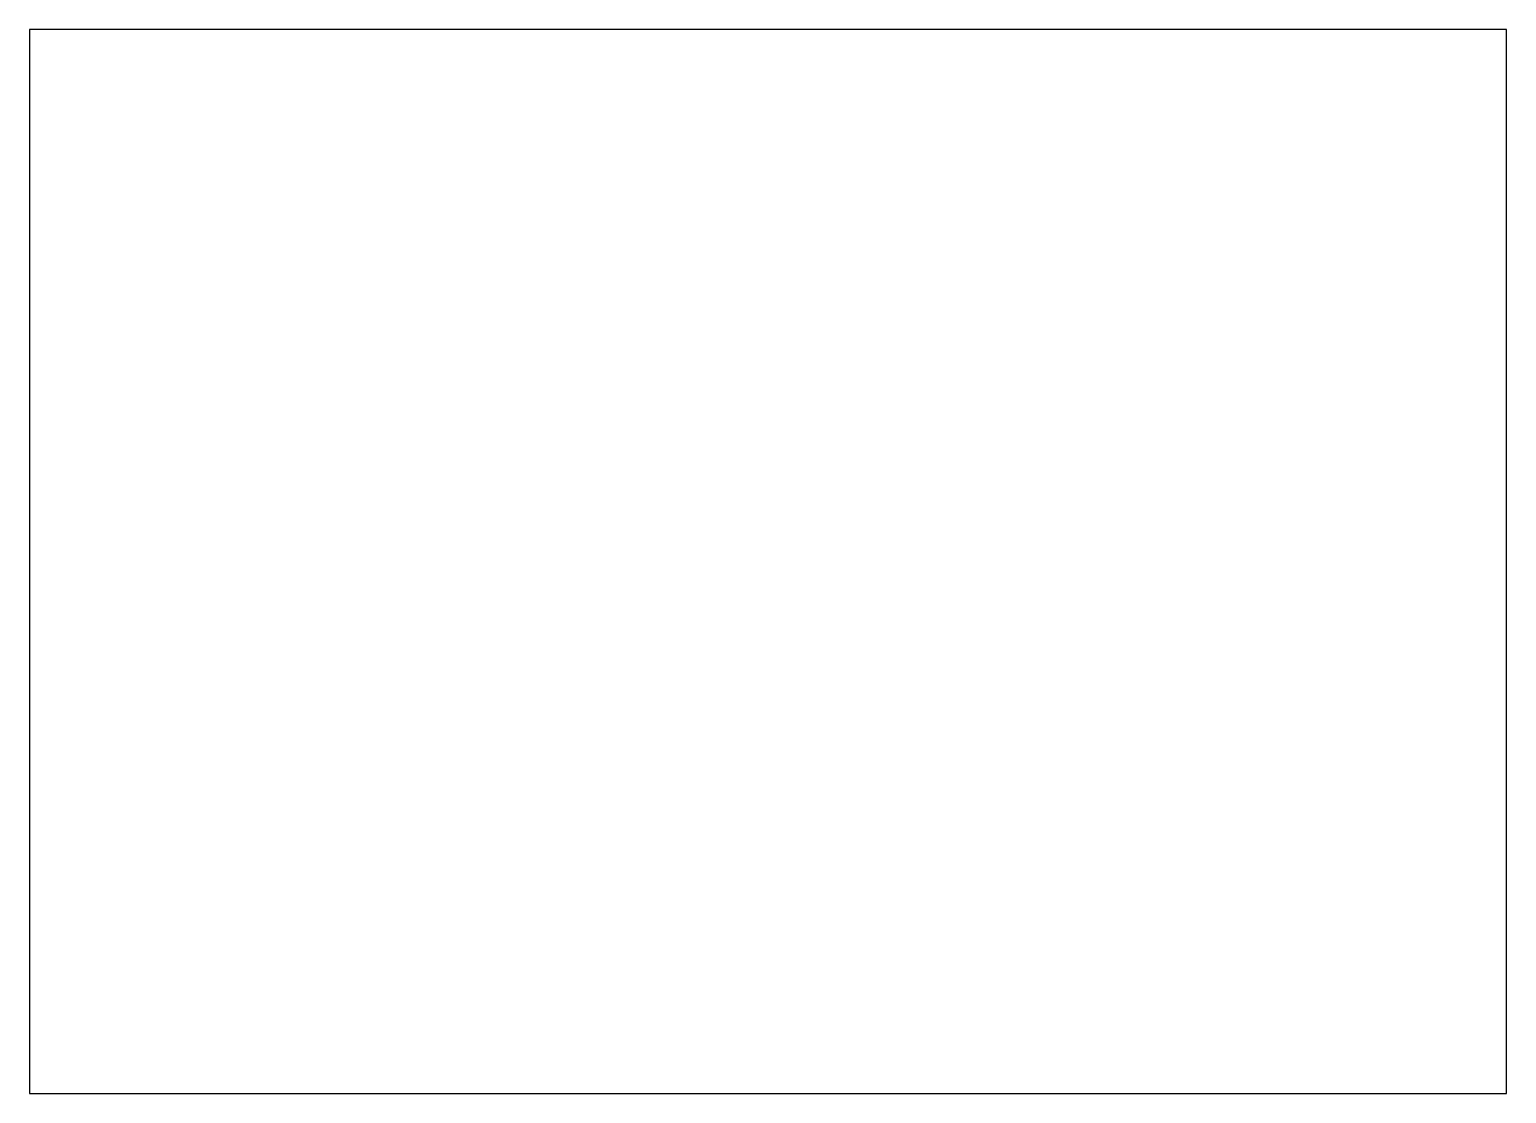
# Model space of a CAD drawing. Header units: millimetres. Extents: x 0 to 204, y 0 to 147.
import ezdxf

# ---------------------------------------------------------------- set-up
doc = ezdxf.new("R2010")
doc.units = ezdxf.units.MM
doc.layers.add('CUT', color=7, linetype='Continuous')

msp = doc.modelspace()

# ---------------------------------------------------------------- linework, layer by layer
at = {"layer": 'CUT'}
msp.add_lwpolyline([(0, 0), (204, 0), (204, 146.97), (0, 146.97)], close=True, dxfattribs=at)

doc.saveas('drawing.dxf')
